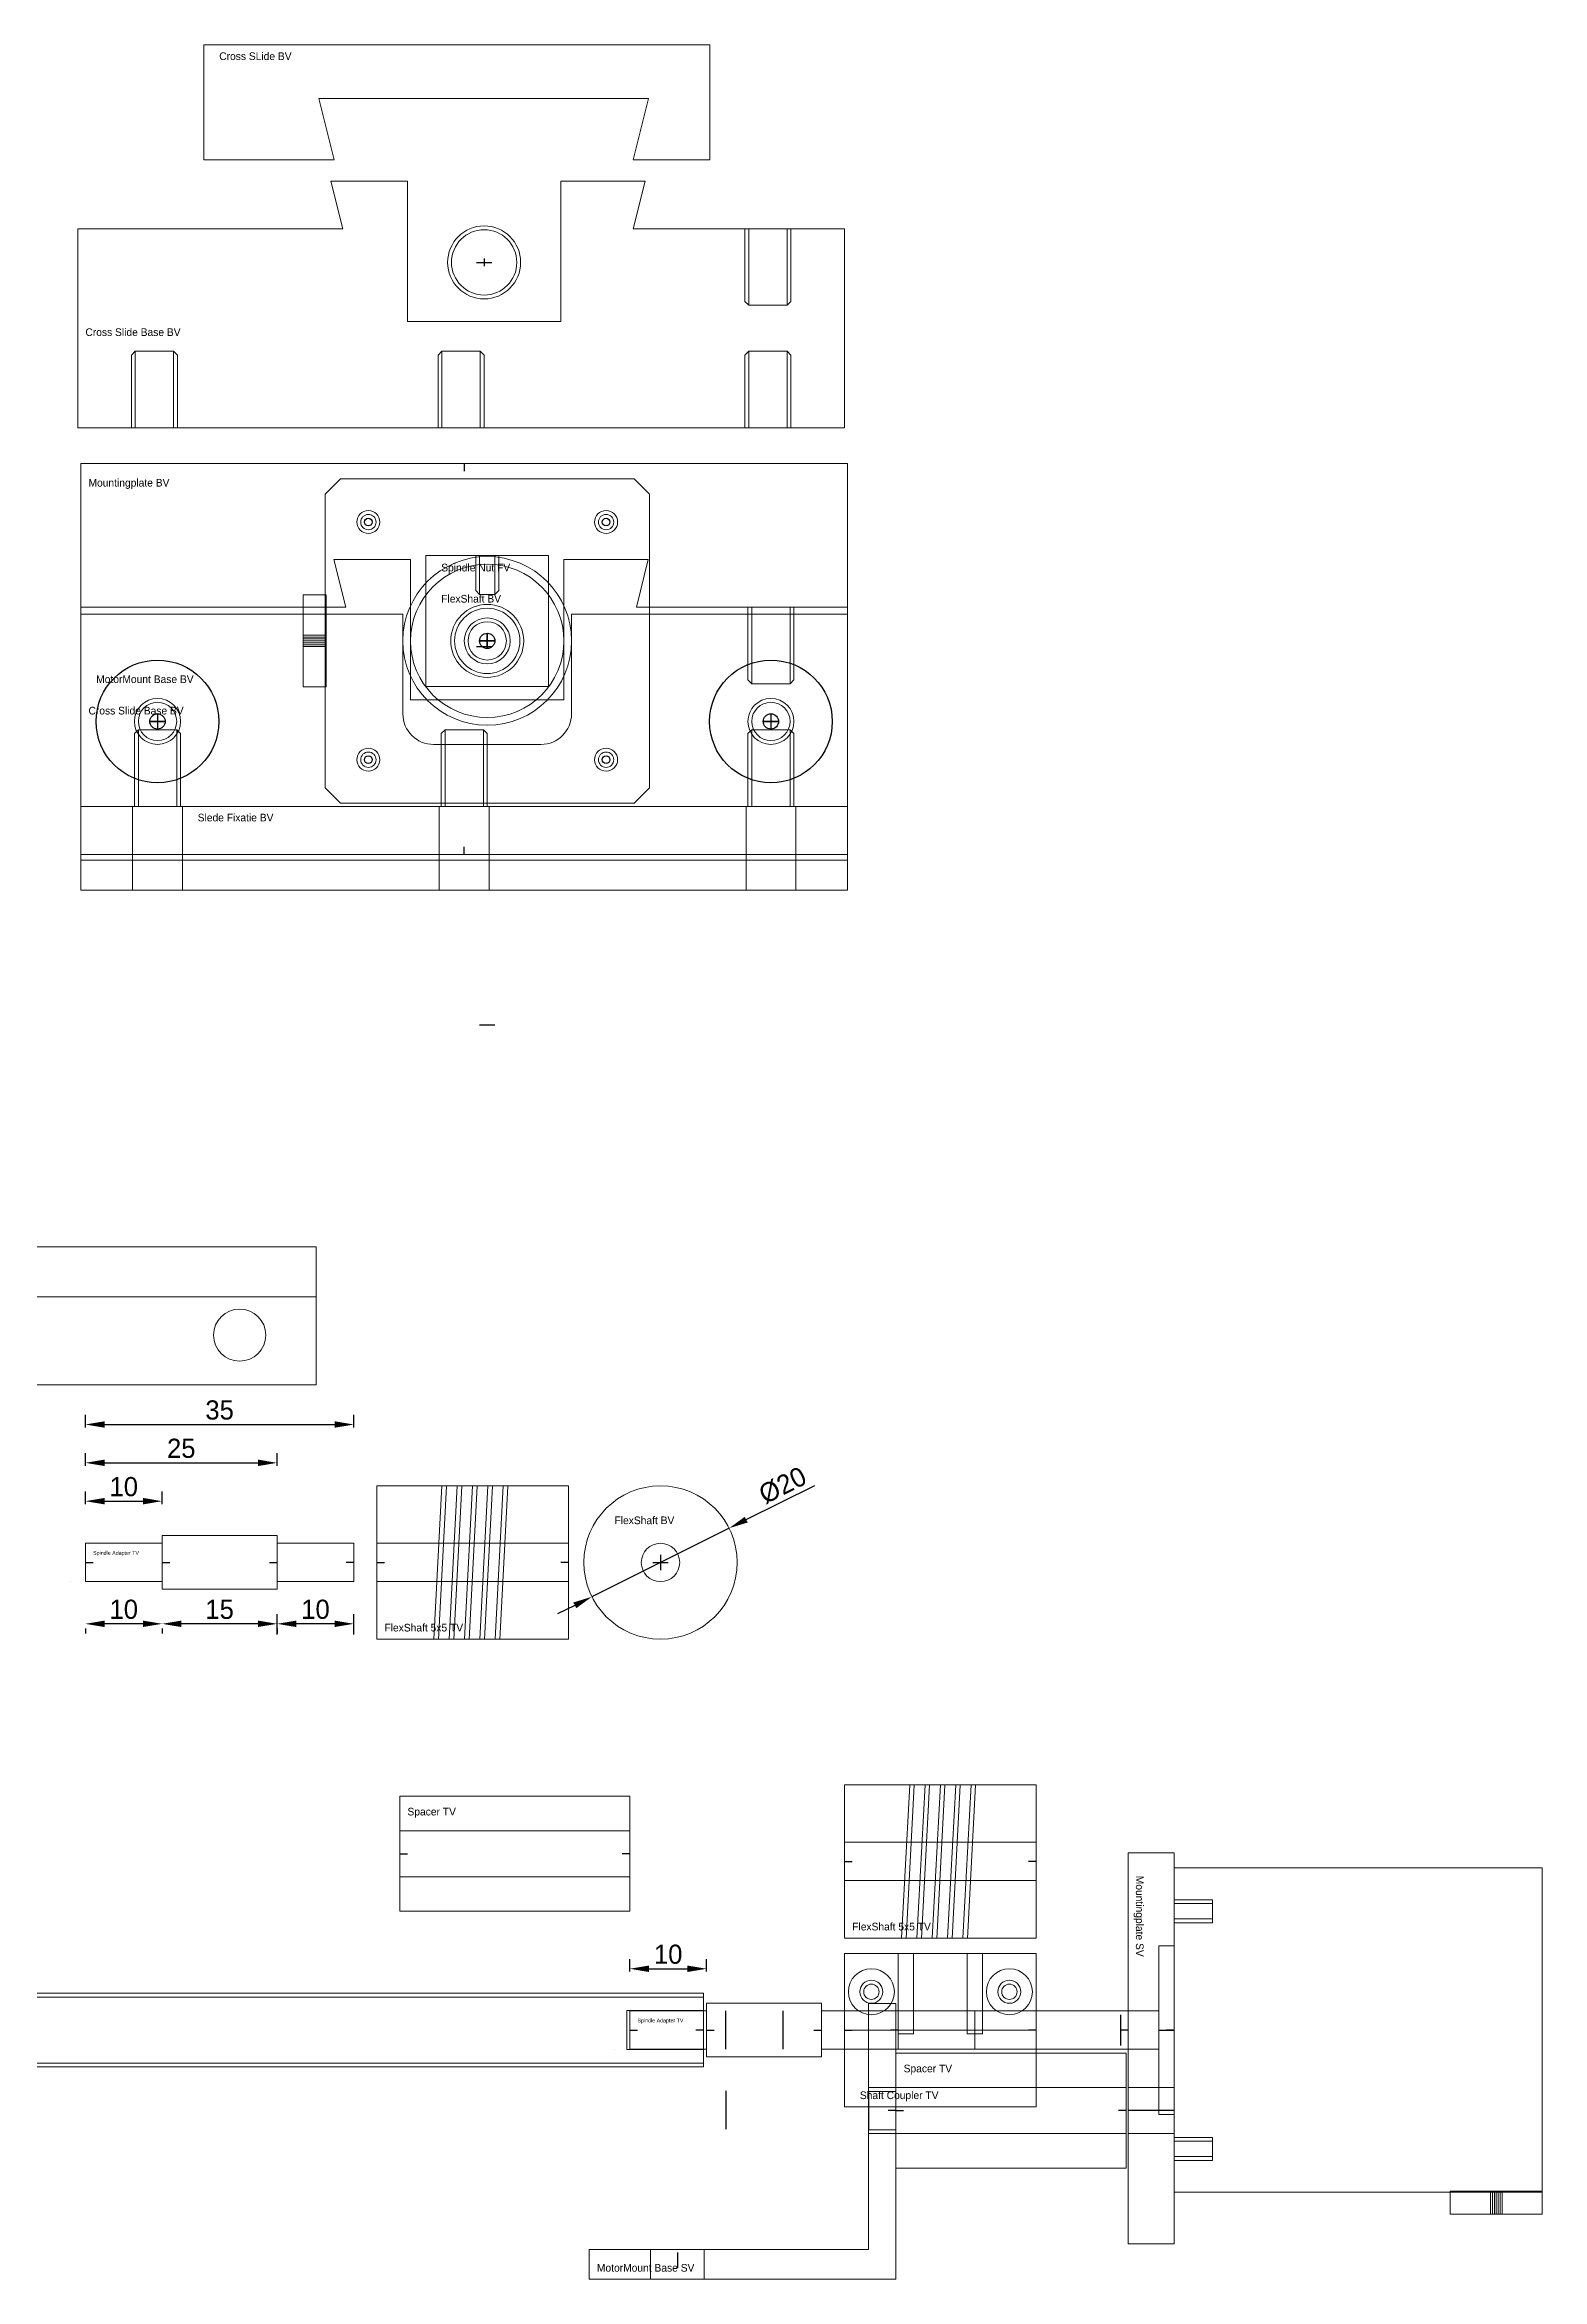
# Model space of a CAD drawing. Header units: millimetres. Extents: x 30 to 736, y 8 to 599.
# Drawn here: x 165.7 to 361, y 8.5 to 300 of the extents above; entities that cross this region are included whole.
import ezdxf

# ---------------------------------------------------------------- set-up
doc = ezdxf.new("R2010")
doc.units = ezdxf.units.MM
doc.linetypes.add('DASHED2', pattern=[9.525, 6.35, -3.175])
for name, color, linetype in [('Dim', 1, 'Continuous'), ('Hulplijn', 3, 'Continuous'), ('Text', 7, 'Continuous')]:
    doc.layers.add(name, color=color, linetype=linetype)
for name, color, linetype, lineweight in [('Inner', 8, 'Continuous', 9), ('Main', 7, 'Continuous', 20), ('Screw', 7, 'Continuous', 20), ('Screw Inner', 8, 'Continuous', 9)]:
    doc.layers.add(name, color=color, linetype=linetype, lineweight=lineweight)
doc.dimstyles.new('ISO-25', dxfattribs={"dimtxt": 2.5, "dimasz": 2.5, "dimexe": 1.25, "dimexo": 0.625, "dimtad": 1, "dimtxsty": 'Standard', "dimcen": 2.5, "dimadec": 0, "dimazin": 0, "dimtfac": 1, "dimtmove": 0, "dimatfit": 3, "dimfxl": 1, "dimarcsym": 0})

# ---------------------------------------------------------------- blocks, each defined once
blk = doc.blocks.new('DWARSSUPPORTAS TV')
at = {"layer": 'Hulplijn'}
for p, q in [((0, 79.61), (0, 78)), ((0, 1), (0, -1)), ((0, -27), (0, -29)), ((0, -142), (0, -141)), ((-2.5, -144.9), (2.5, -144.9)), ((-2.5, -152.4), (2.5, -152.4)), ((2, -196.39), (-2, -196.39)), ((0, -197.39), (0, -196.39))]:
    blk.add_line(p, q, dxfattribs=at)
at = {"layer": 'Inner'}
for p, q in [((-3, 71.61), (3, 71.61)), ((-2.54, -142), (-2.54, -132)), ((-2.54, -132), (2.54, -132)), ((2.54, -142), (2.54, -132))]:
    blk.add_line(p, q, dxfattribs=at)
at = {"layer": 'Main'}
for p, q in [((3.97, 79.61), (-3.97, 79.61)), ((-3.97, 79.61), (-3.97, 66.61)), ((3.97, 66.61), (3.97, 79.61)), ((-3.97, 66.61), (3.97, 66.61)), ((-1.25, 63.36), (-1.25, 57.86)), ((1.25, 63.36), (1.25, 57.86))]:
    blk.add_line(p, q, dxfattribs=at)
for points in [[(-4.975, 34.61), (4.975, 34.61), (4.975, 66.61), (-4.975, 66.61)], [(-5.845, 2.61), (5.845, 2.61), (5.845, 34.61), (-5.845, 34.61)], [(-7.5, 0), (7.5, 0), (7.5, 2.61), (-7.5, 2.61)], [(-4.65, -28), (4.65, -28), (4.65, 0), (-4.65, 0)]]:
    blk.add_lwpolyline(points, close=True, dxfattribs=at)
for centre, start, end in [((0, 63.36), 0, 180), ((0, 57.86), 180, 0)]:
    blk.add_arc(centre, 1.25, start, end, dxfattribs=at)
at = {"layer": 'Screw'}
for p, q in [((4.8, -28), (-4.8, -28)), ((-4.8, -28), (-4.8, -142)), ((-4.3, -28), (-4.3, -142)), ((4.3, -142), (4.3, -28)), ((4.8, -142), (4.8, -28)), ((-4.8, -142), (4.8, -142))]:
    blk.add_line(p, q, dxfattribs=at)
at = {"layer": 'Screw Inner'}
for p, q in [((-3, 79.61), (-3, 71.61)), ((-2.5, 79.61), (-2.5, 71.61)), ((2.5, 79.61), (2.5, 71.61)), ((3, 79.61), (3, 71.61))]:
    blk.add_line(p, q, dxfattribs=at)
at = {"layer": 'Text', "insert": (-2, 55), "char_height": 1, "attachment_point": 1, "rotation": 270}
blk.add_mtext('Cross Slide Spindle TV', dxfattribs=at)
blk = doc.blocks.new('SPINDLE AXIS TV')
at = {"layer": 'Hulplijn'}
for p, q in [((-10, 0), (-9, 0)), ((0, 0), (1, 0)), ((14, 0), (15, 0)), ((25, 0), (24, 0))]:
    blk.add_line(p, q, dxfattribs=at)
at = {"layer": 'Main'}
for p, q in [((0, -3.5), (0, 3.5)), ((15, 3.5), (0, 3.5)), ((15, 3.5), (15, -3.5)), ((0, 2.5), (-10, 2.5)), ((-10, 2.5), (-10, -2.5)), ((15, 2.5), (25, 2.5)), ((25, 2.5), (25, -2.5)), ((-10, -2.5), (0, -2.5)), ((15, -2.5), (25, -2.5)), ((0, -3.5), (15, -3.5))]:
    blk.add_line(p, q, dxfattribs=at)
blk.add_lwpolyline([(0, -2.5), (0, -2.5), (0, -2.5), (0, -2.5)], close=True, dxfattribs=at)
at = {"layer": 'Screw'}
blk.add_lwpolyline([(-12, -2.5), (-12, -2.5), (-12, -2.5), (-12, -2.5)], close=True, dxfattribs=at)
at = {"layer": 'Text', "insert": (-9, 1.5), "char_height": 0.5, "attachment_point": 1}
blk.add_mtext('Spindle Adapter TV', dxfattribs=at)
blk = doc.blocks.new('NEMA 17 STEPPER FV')
at = {"layer": 'Hulplijn'}
blk.add_line((-2, 0), (0, 0), dxfattribs=at)
at = {"layer": 'Main'}
for p, q in [((41.25, -24), (41.25, -21)), ((41.5, -24), (41.5, -21)), ((41.75, -24), (41.75, -21)), ((42, -24), (42, -21)), ((42.25, -24), (42.25, -21)), ((42.5, -24), (42.5, -21)), ((42.75, -24), (42.75, -21))]:
    blk.add_line(p, q, dxfattribs=at)
for points in [[(0, -21.15), (48, -21.15), (48, 21.15), (0, 21.15)], [(-2, -11), (0, -11), (0, 11), (-2, 11)], [(-26, -2.5), (-2, -2.5), (-2, 2.5), (-26, 2.5)], [(36, -21), (48, -21), (48, -24), (36, -24)]]:
    blk.add_lwpolyline(points, close=True, dxfattribs=at)
at = {"layer": 'Screw Inner'}
for p, q in [((0, 17), (5, 17)), ((0, 16.5), (5, 16.5)), ((5, 17), (5, 14)), ((5, 14.5), (0, 14.5)), ((5, 14), (0, 14)), ((0, -14), (5, -14)), ((0, -14.5), (5, -14.5)), ((5, -14), (5, -17)), ((5, -16.5), (0, -16.5)), ((5, -17), (0, -17))]:
    blk.add_line(p, q, dxfattribs=at)
blk = doc.blocks.new('FLEXSHAFT 5X5 TV')
at = {"layer": 'Hulplijn'}
for p, q in [((0, 0), (1, 0)), ((25, 0), (24, 0))]:
    blk.add_line(p, q, dxfattribs=at)
at = {"layer": 'Inner'}
for p, q in [((0, 2.5), (25, 2.5)), ((0, -2.5), (25, -2.5))]:
    blk.add_line(p, q, dxfattribs=at)
at = {"layer": 'Main'}
for p, q in [((0, -10), (0, 10)), ((0, 10), (25, 10)), ((8.5, 10), (7.45, -10)), ((9.1, 9.97), (8.05, -10.03)), ((10.5, 10), (9.45, -10)), ((11.1, 9.97), (10.05, -10.03)), ((12.5, 10), (11.45, -10)), ((13.1, 9.97), (12.05, -10.03)), ((14.5, 10), (13.45, -10)), ((15.1, 9.97), (14.05, -10.03)), ((16.5, 10), (15.45, -10)), ((17.1, 9.97), (16.05, -10.03)), ((25, 10), (25, -10)), ((25, -10), (0, -10))]:
    blk.add_line(p, q, dxfattribs=at)
at = {"layer": 'Text', "insert": (1, -8), "char_height": 1, "attachment_point": 1}
blk.add_mtext('FlexShaft 5x5 TV\\P', dxfattribs=at)
blk = doc.blocks.new('*D106')
at = {"color": 0, "linetype": 'ByBlock', "lineweight": -2}
for p, q in [((171, 109.62), (171, 111.25)), ((181, 109.62), (181, 111.25)), ((173.5, 110), (178.5, 110))]:
    blk.add_line(p, q, dxfattribs=at)
at = {"color": 0, "linetype": 'ByBlock'}
for points in [[(171, 110), (173.5, 109.58), (173.5, 110.42)], [(181, 110), (178.5, 109.58), (178.5, 110.42)]]:
    blk.add_solid(points, dxfattribs=at)
at = {"layer": 'DEFPOINTS', "color": 0, "linetype": 'ByBlock'}
for p in [(171, 109), (181, 109)]:
    blk.add_point(p, dxfattribs=at)
at = {"color": 0, "linetype": 'ByBlock', "lineweight": -2, "insert": (176, 111.88), "char_height": 2.5, "attachment_point": 5}
blk.add_mtext('\\A1;10', dxfattribs=at)
blk = doc.blocks.new('SLEDE GLIDER TV')
at = {"layer": 'Inner'}
blk.add_line((100, -6.5), (0, -6.5), dxfattribs=at)
at = {"layer": 'Main'}
for p, q in [((100, 0), (0, 0)), ((0, 0), (0, -18)), ((100, -18), (100, 0)), ((0, -18), (100, -18))]:
    blk.add_line(p, q, dxfattribs=at)
for centre in [(10, -11.5), (50, -11.5), (90, -11.5)]:
    blk.add_circle(centre, 3.4, dxfattribs=at)
at = {"layer": 'Text', "insert": (2, -16), "char_height": 1, "attachment_point": 1}
blk.add_mtext('Slede Glider TV', dxfattribs=at)
blk = doc.blocks.new('MOTORMOUNT BASE SV')
at = {"layer": 'Hulplijn'}
for p, q in [((17.8, 24.6), (17.8, 19.6)), ((36.4, 24.6), (36.4, 19.6)), ((40, 22), (39, 22)), ((11.5, 3.5), (11.5, 1.5))]:
    blk.add_line(p, q, dxfattribs=at)
at = {"layer": 'Inner'}
for p, q in [((8, 3.9), (8, 0)), ((15, 3.9), (15, 0))]:
    blk.add_line(p, q, dxfattribs=at)
at = {"layer": 'Main'}
for p, q in [((36.4, 36), (36.4, 3.9)), ((36.4, 36), (40, 36)), ((40, 36), (40, 0)), ((0, 3.9), (0, 0)), ((0, 3.9), (36.4, 3.9)), ((0, 0), (40, 0))]:
    blk.add_line(p, q, dxfattribs=at)
at = {"layer": 'Screw Inner'}
for p, q in [((36.4, 25), (40, 25)), ((36.4, 24.5), (40, 24.5)), ((36.4, 19.5), (40, 19.5)), ((36.4, 19), (40, 19))]:
    blk.add_line(p, q, dxfattribs=at)
at = {"layer": 'Text', "insert": (1, 2), "char_height": 1, "attachment_point": 1}
blk.add_mtext('MotorMount Base SV', dxfattribs=at)
blk = doc.blocks.new('FlexShaft BV')
at = {"layer": 'Hulplijn'}
for p, q in [((-1, 0), (1, 0)), ((0, 1), (0, -1))]:
    blk.add_line(p, q, dxfattribs=at)
at = {"layer": 'Main'}
for radius in [10, 2.5]:
    blk.add_circle((0, 0), radius, dxfattribs=at)
at = {"layer": 'Text', "insert": (-6, 6), "char_height": 1, "attachment_point": 1}
blk.add_mtext('FlexShaft BV', dxfattribs=at)
blk = doc.blocks.new('AFSTANDSBUS TV')
at = {"layer": 'Hulplijn'}
for p, q in [((0, 0), (1, 0)), ((30, 0), (29, 0))]:
    blk.add_line(p, q, dxfattribs=at)
at = {"layer": 'Inner'}
for p, q in [((0, 3), (30, 3)), ((0, -3), (30, -3))]:
    blk.add_line(p, q, dxfattribs=at)
at = {"layer": 'Main'}
for p, q in [((30, 7.5), (0, 7.5)), ((0, 7.5), (0, -7.5)), ((30, -7.5), (30, 7.5)), ((0, -7.5), (30, -7.5))]:
    blk.add_line(p, q, dxfattribs=at)
at = {"layer": 'Text', "insert": (1, 6), "char_height": 1, "attachment_point": 1}
blk.add_mtext('Spacer TV', dxfattribs=at)
blk = doc.blocks.new('MOUNTINGPLATE SV')
at = {"layer": 'Hulplijn'}
for p, q in [((6, 27.87), (5, 27.87)), ((6, 17.36), (0, 17.36))]:
    blk.add_line(p, q, dxfattribs=at)
at = {"layer": 'Inner'}
for p, q in [((6, 38.87), (4, 38.87)), ((4, 38.87), (4, 16.87)), ((6, 20.36), (0, 20.36)), ((4, 16.87), (6, 16.87)), ((6, 14.36), (0, 14.36))]:
    blk.add_line(p, q, dxfattribs=at)
at = {"layer": 'Main'}
for p, q in [((0, 0), (0, 51)), ((0, 51), (6, 51)), ((6, 51), (6, 0)), ((6, 0), (0, 0))]:
    blk.add_line(p, q, dxfattribs=at)
at = {"layer": 'Text', "insert": (2, 48), "char_height": 1, "attachment_point": 1, "rotation": 270}
blk.add_mtext('Mountingplate SV', dxfattribs=at)
blk = doc.blocks.new('NEMA 17 STEPPER TV')
at = {"layer": 'Main'}
for p, q in [((-0.75, -24), (-0.75, -21)), ((-0.5, -24), (-0.5, -21)), ((-0.25, -24), (-0.25, -21)), ((0, -24), (0, -21)), ((0.25, -24), (0.25, -21)), ((0.5, -24), (0.5, -21)), ((0.75, -24), (0.75, -21))]:
    blk.add_line(p, q, dxfattribs=at)
for points in [[(-19.15, -21.15), (19.15, -21.15), (21.15, -19.15), (21.15, 19.15), (19.15, 21.15), (-19.15, 21.15), (-21.15, 19.15), (-21.15, -19.15)], [(-6, -21), (6, -21), (6, -24), (-6, -24)]]:
    blk.add_lwpolyline(points, close=True, dxfattribs=at)
for radius in [11, 2.5]:
    blk.add_circle((0, 0), radius, dxfattribs=at)
at = {"layer": 'Screw'}
for centre, radius in [((-15.5, 15.5), 1.5), ((-15.5, 15.5), 1.5), ((-15.5, 15.5), 1), ((-15.5, 15.5), 1), ((15.5, 15.5), 1.5), ((15.5, 15.5), 1.5), ((15.5, 15.5), 1), ((15.5, 15.5), 1), ((-15.5, -15.5), 1.5), ((-15.5, -15.5), 1), ((15.5, -15.5), 1.5), ((15.5, -15.5), 1)]:
    blk.add_circle(centre, radius, dxfattribs=at)
blk = doc.blocks.new('MOTORMOUNT BASE BV')
at = {"layer": 'Hulplijn'}
for p, q in [((53, 15.51), (53, 13.51)), ((54, 14.51), (52, 14.51)), ((9, 4), (11, 4)), ((10, 5), (10, 3)), ((89, 4), (91, 4)), ((90, 5), (90, 3))]:
    blk.add_line(p, q, dxfattribs=at)
for centre, radius in [((53, 14.51), 1), ((10, 4), 8), ((90, 4), 8)]:
    blk.add_circle(centre, radius, dxfattribs=at)
at = {"layer": 'Inner'}
for p, q in [((100, -14.09), (0, -14.09)), ((6.75, -14.09), (6.75, -18)), ((13.25, -14.09), (13.25, -18)), ((46.75, -14.09), (46.75, -18)), ((53.25, -14.09), (53.25, -18)), ((86.75, -14.09), (86.75, -18)), ((93.25, -14.09), (93.25, -18))]:
    blk.add_line(p, q, dxfattribs=at)
at = {"layer": 'Main'}
for p, q in [((0, -18), (0, 18)), ((42, 18), (0, 18)), ((42, 18), (42, 5)), ((64, 5), (64, 18)), ((100, 18), (64, 18)), ((100, 18), (100, -18)), ((46, 1), (60, 1)), ((100, -18), (0, -18))]:
    blk.add_line(p, q, dxfattribs=at)
for centre, start, end in [((46, 5), 180, 270), ((60, 5), 270, 0)]:
    blk.add_arc(centre, 4, start, end, dxfattribs=at)
at = {"layer": 'Screw'}
for centre, radius in [((10, 4), 3), ((10, 4), 2.5), ((90, 4), 3), ((90, 4), 2.5)]:
    blk.add_circle(centre, radius, dxfattribs=at)
at = {"layer": 'Text', "insert": (2, 9), "char_height": 1, "attachment_point": 7}
blk.add_mtext('MotorMount Base BV', dxfattribs=at)
blk = doc.blocks.new('SLEDE FIXATIE BV')
at = {"layer": 'Inner'}
for p, q in [((-46.25, -34), (-46.25, -41)), ((-39.75, -34), (-39.75, -41)), ((-6.25, -34), (-6.25, -41)), ((0.25, -34), (0.25, -41)), ((33.75, -34), (33.75, -41)), ((40.25, -34), (40.25, -41))]:
    blk.add_line(p, q, dxfattribs=at)
at = {"layer": 'Main'}
for p, q in [((-53, -34), (-53, -41)), ((-53, -34), (47, -34)), ((47, -34), (47, -41)), ((-53, -41), (47, -41))]:
    blk.add_line(p, q, dxfattribs=at)
at = {"layer": 'Text', "insert": (-37.76, -34.95), "char_height": 1, "attachment_point": 1}
blk.add_mtext('Slede Fixatie BV', dxfattribs=at)
blk = doc.blocks.new('DWARSSUPPORT BV')
at = {"layer": 'DEFPOINTS', "color": 0, "linetype": 'ByBlock'}
for p in [(-21, -2), (-10, -1), (10, -1), (-21, -8)]:
    blk.add_point(p, dxfattribs=at)
at = {"layer": 'Hulplijn'}
for p, q in [((-1, -12.4), (1, -12.4)), ((0, -11.9), (0, -12.9)), ((-1, -62.5), (1, -62.5))]:
    blk.add_line(p, q, dxfattribs=at)
at = {"layer": 'Main'}
for p, q in [((-10, -1.8), (-20, -1.8)), ((-20, -1.8), (-18.45, -8)), ((-10, -1.8), (-10, -8)), ((10, -1.8), (10, -8)), ((10, -1.8), (21, -1.8)), ((21, -1.8), (19.45, -8)), ((-53, -8), (-53, -34)), ((-53, -8), (-18.45, -8)), ((-10, -8), (-10, -20.1)), ((10, -8), (10, -20.1)), ((47, -8), (19.45, -8)), ((47, -8), (47, -34)), ((-10, -20.1), (10, -20.1)), ((-53, -34), (47, -34))]:
    blk.add_line(p, q, dxfattribs=at)
at = {"layer": 'Screw'}
for radius in [4.76, 4.26]:
    blk.add_circle((0, -12.4), radius, dxfattribs=at)
at = {"layer": 'Screw Inner'}
for p, q in [((34, -8), (34, -17.5)), ((34.5, -8), (34.5, -18)), ((39.5, -18), (39.5, -8)), ((40, -17.5), (40, -8)), ((34, -17.5), (34.5, -18)), ((34.5, -18), (39.5, -18)), ((40, -17.5), (39.5, -18)), ((-46, -24.5), (-45.5, -24)), ((-46, -34), (-46, -24.5)), ((-45.5, -24), (-40.5, -24)), ((-45.5, -34), (-45.5, -24)), ((-40.5, -24), (-40.5, -34)), ((-40, -24.5), (-40.5, -24)), ((-40, -24.5), (-40, -34)), ((-6, -24.5), (-5.5, -24)), ((-6, -34), (-6, -24.5)), ((-5.5, -24), (-0.5, -24)), ((-5.5, -34), (-5.5, -24)), ((-0.5, -24), (-0.5, -34)), ((0, -24.5), (-0.5, -24)), ((0, -24.5), (0, -34)), ((34, -24.5), (34.5, -24)), ((34, -34), (34, -24.5)), ((34.5, -24), (39.5, -24)), ((34.5, -34), (34.5, -24)), ((39.5, -24), (39.5, -34)), ((40, -24.5), (39.5, -24)), ((40, -24.5), (40, -34))]:
    blk.add_line(p, q, dxfattribs=at)
at = {"layer": 'Text', "insert": (-52, -21), "char_height": 1, "attachment_point": 1}
blk.add_mtext('Cross Slide Base BV', dxfattribs=at)
blk = doc.blocks.new('DWARSSUPPORT SLEDE BV')
at = {"layer": 'Main'}
for p, q in [((-36, -2.3), (-36, 12.7)), ((-36, 12.7), (30, 12.7)), ((30, 12.7), (30, -2.3)), ((-21, 5.7), (22, 5.7)), ((-21, 5.7), (-19, -2.3)), ((22, 5.7), (20, -2.3)), ((-36, -2.3), (-19, -2.3)), ((20, -2.3), (30, -2.3))]:
    blk.add_line(p, q, dxfattribs=at)
at = {"layer": 'Text', "insert": (-34, 11.7), "char_height": 1, "attachment_point": 1}
blk.add_mtext('Cross SLide BV', dxfattribs=at)
blk = doc.blocks.new('MOUNTINGPLATE BV')
at = {"layer": 'Hulplijn'}
for p, q in [((50, 51), (50, 50)), ((52, 27.87), (54, 27.87)), ((53, 26.87), (53, 28.87)), ((10, 18.36), (10, 16.36)), ((90, 18.36), (90, 16.36)), ((11, 17.36), (9, 17.36)), ((91, 17.36), (89, 17.36)), ((50, 0), (50, 1))]:
    blk.add_line(p, q, dxfattribs=at)
for centre, radius in [((37.5, 43.37), 0.5), ((68.5, 43.37), 0.5), ((53, 27.87), 1), ((10, 17.36), 8), ((90, 17.36), 8), ((10, 17.36), 1), ((90, 17.36), 1), ((90, 17.36), 1), ((37.5, 12.37), 0.5), ((68.5, 12.37), 0.5)]:
    blk.add_circle(centre, radius, dxfattribs=at)
at = {"layer": 'Main'}
for p, q in [((0, 0), (0, 51)), ((0, 51), (100, 51)), ((100, 51), (100, 0)), ((100, 0), (0, 0))]:
    blk.add_line(p, q, dxfattribs=at)
for centre, radius in [((37.5, 43.37), 1.5), ((68.5, 43.37), 1.5), ((53, 27.87), 11), ((53, 27.87), 3), ((10, 17.36), 3), ((90, 17.36), 3), ((37.5, 12.37), 1.5), ((68.5, 12.37), 1.5)]:
    blk.add_circle(centre, radius, dxfattribs=at)
at = {"layer": 'Text', "insert": (1, 49), "char_height": 1, "attachment_point": 1}
blk.add_mtext('Mountingplate BV', dxfattribs=at)
blk = doc.blocks.new('SPINDLE NUT FV')
at = {"layer": 'Hulplijn'}
for p, q in [((-1, -10.83), (1, -10.83)), ((0, -11.83), (0, -9.83))]:
    blk.add_line(p, q, dxfattribs=at)
at = {"layer": 'Main'}
for p, q in [((-8, 0.3), (-8, -16.77)), ((8, 0.3), (-8, 0.3)), ((8, -16.77), (8, 0.3)), ((-8, -16.77), (8, -16.77))]:
    blk.add_line(p, q, dxfattribs=at)
for radius in [4.76, 4.26]:
    blk.add_circle((0, -10.83), radius, dxfattribs=at)
at = {"layer": 'Screw Inner'}
for p, q in [((-1.5, 0.3), (-1.5, -4.27)), ((-1, 0.3), (-1, -4.77)), ((1, 0.3), (1, -4.77)), ((1.5, 0.3), (1.5, -4.27)), ((-1, -4.77), (-1.5, -4.27)), ((-1, -4.77), (1, -4.77)), ((1, -4.77), (1.5, -4.27))]:
    blk.add_line(p, q, dxfattribs=at)
at = {"layer": 'Text', "insert": (-6, -0.77), "char_height": 1, "attachment_point": 1}
blk.add_mtext('Spindle Nut FV', dxfattribs=at)
blk = doc.blocks.new('*D107')
at = {"color": 0, "linetype": 'ByBlock', "lineweight": -2}
for p, q in [((257.18, 107.59), (266.12, 112.06)), ((254.94, 106.47), (237.06, 97.53)), ((234.82, 96.41), (232.58, 95.29))]:
    blk.add_line(p, q, dxfattribs=at)
at = {"color": 0, "linetype": 'ByBlock'}
for points in [[(254.94, 106.47), (257.37, 107.22), (256.99, 107.96)], [(237.06, 97.53), (235.01, 96.04), (234.63, 96.78)]]:
    blk.add_solid(points, dxfattribs=at)
at = {"layer": 'DEFPOINTS', "color": 0, "linetype": 'ByBlock'}
for p in [(254.94, 106.47), (237.06, 97.53)]:
    blk.add_point(p, dxfattribs=at)
at = {"color": 0, "linetype": 'ByBlock', "lineweight": -2, "insert": (261.93, 112.06), "char_height": 2.5, "attachment_point": 5, "rotation": 26.5651}
blk.add_mtext('\\A1;%%c20', dxfattribs=at)
blk = doc.blocks.new('*D108')
at = {"color": 0, "linetype": 'ByBlock', "lineweight": -2}
for p, q in [((242, 48.63), (242, 50.25)), ((252, 48.63), (252, 50.25)), ((244.5, 49), (249.5, 49))]:
    blk.add_line(p, q, dxfattribs=at)
at = {"color": 0, "linetype": 'ByBlock'}
for points in [[(242, 49), (244.5, 48.58), (244.5, 49.42)], [(252, 49), (249.5, 48.58), (249.5, 49.42)]]:
    blk.add_solid(points, dxfattribs=at)
at = {"layer": 'DEFPOINTS', "color": 0, "linetype": 'ByBlock'}
for p in [(242, 48), (252, 48)]:
    blk.add_point(p, dxfattribs=at)
at = {"color": 0, "linetype": 'ByBlock', "lineweight": -2, "insert": (247, 50.88), "char_height": 2.5, "attachment_point": 5}
blk.add_mtext('\\A1;10', dxfattribs=at)
blk = doc.blocks.new('*D109')
at = {"color": 0, "linetype": 'ByBlock', "lineweight": -2}
for p, q in [((171, 114.62), (171, 116.25)), ((173.5, 115), (193.5, 115)), ((196, 114.62), (196, 116.25))]:
    blk.add_line(p, q, dxfattribs=at)
at = {"color": 0, "linetype": 'ByBlock'}
for points in [[(171, 115), (173.5, 114.58), (173.5, 115.42)], [(196, 115), (193.5, 114.58), (193.5, 115.42)]]:
    blk.add_solid(points, dxfattribs=at)
at = {"layer": 'DEFPOINTS', "color": 0, "linetype": 'ByBlock'}
for p in [(171, 114), (196, 114)]:
    blk.add_point(p, dxfattribs=at)
at = {"color": 0, "linetype": 'ByBlock', "lineweight": -2, "insert": (183.5, 116.88), "char_height": 2.5, "attachment_point": 5}
blk.add_mtext('\\A1;25', dxfattribs=at)
blk = doc.blocks.new('*D110')
at = {"color": 0, "linetype": 'ByBlock', "lineweight": -2}
for p, q in [((171, 119.62), (171, 121.25)), ((173.5, 120), (203.5, 120)), ((206, 119.62), (206, 121.25))]:
    blk.add_line(p, q, dxfattribs=at)
at = {"color": 0, "linetype": 'ByBlock'}
for points in [[(171, 120), (173.5, 119.58), (173.5, 120.42)], [(206, 120), (203.5, 119.58), (203.5, 120.42)]]:
    blk.add_solid(points, dxfattribs=at)
at = {"layer": 'DEFPOINTS', "color": 0, "linetype": 'ByBlock'}
for p in [(171, 119), (206, 119)]:
    blk.add_point(p, dxfattribs=at)
at = {"color": 0, "linetype": 'ByBlock', "lineweight": -2, "insert": (188.5, 121.88), "char_height": 2.5, "attachment_point": 5}
blk.add_mtext('\\A1;35', dxfattribs=at)
blk = doc.blocks.new('*D111')
at = {"color": 0, "linetype": 'ByBlock', "lineweight": -2}
for p, q in [((196, 92.62), (196, 95.25)), ((203.5, 94), (198.5, 94)), ((206, 92.62), (206, 95.25))]:
    blk.add_line(p, q, dxfattribs=at)
at = {"color": 0, "linetype": 'ByBlock'}
for points in [[(196, 94), (198.5, 94.42), (198.5, 93.58)], [(206, 94), (203.5, 94.42), (203.5, 93.58)]]:
    blk.add_solid(points, dxfattribs=at)
at = {"layer": 'DEFPOINTS', "color": 0, "linetype": 'ByBlock'}
for p in [(196, 92), (206, 92)]:
    blk.add_point(p, dxfattribs=at)
at = {"color": 0, "linetype": 'ByBlock', "lineweight": -2, "insert": (201, 95.88), "char_height": 2.5, "attachment_point": 5}
blk.add_mtext('\\A1;10', dxfattribs=at)
blk = doc.blocks.new('*D112')
at = {"color": 0, "linetype": 'ByBlock', "lineweight": -2}
for p, q in [((181, 93.38), (181, 92.75)), ((193.5, 94), (183.5, 94)), ((196, 93.38), (196, 92.75))]:
    blk.add_line(p, q, dxfattribs=at)
at = {"color": 0, "linetype": 'ByBlock'}
for points in [[(181, 94), (183.5, 94.42), (183.5, 93.58)], [(196, 94), (193.5, 94.42), (193.5, 93.58)]]:
    blk.add_solid(points, dxfattribs=at)
at = {"layer": 'DEFPOINTS', "color": 0, "linetype": 'ByBlock'}
for p in [(181, 94), (196, 94)]:
    blk.add_point(p, dxfattribs=at)
at = {"color": 0, "linetype": 'ByBlock', "lineweight": -2, "insert": (188.5, 95.88), "char_height": 2.5, "attachment_point": 5}
blk.add_mtext('\\A1;15', dxfattribs=at)
blk = doc.blocks.new('*D113')
at = {"color": 0, "linetype": 'ByBlock', "lineweight": -2}
for p, q in [((171, 93.38), (171, 92.75)), ((178.5, 94), (173.5, 94)), ((181, 93.38), (181, 92.75))]:
    blk.add_line(p, q, dxfattribs=at)
at = {"color": 0, "linetype": 'ByBlock'}
for points in [[(171, 94), (173.5, 94.42), (173.5, 93.58)], [(181, 94), (178.5, 94.42), (178.5, 93.58)]]:
    blk.add_solid(points, dxfattribs=at)
at = {"layer": 'DEFPOINTS', "color": 0, "linetype": 'ByBlock'}
for p in [(171, 94), (181, 94)]:
    blk.add_point(p, dxfattribs=at)
at = {"color": 0, "linetype": 'ByBlock', "lineweight": -2, "insert": (176, 95.88), "char_height": 2.5, "attachment_point": 5}
blk.add_mtext('\\A1;10', dxfattribs=at)
blk = doc.blocks.new('Shaft Coupler TV')
at = {"layer": 'Hulplijn'}
for p, q in [((0, 0), (1, 0)), ((25, 0), (24, 0))]:
    blk.add_line(p, q, dxfattribs=at)
at = {"layer": 'Inner'}
for p, q in [((0, 2.5), (25, 2.5)), ((0, 0), (25, 0)), ((0, -2.5), (25, -2.5))]:
    blk.add_line(p, q, dxfattribs=at)
at = {"layer": 'Main'}
for p, q in [((7, 10), (7, -0.5)), ((9, -0.5), (9, 10)), ((16, -0.5), (16, 10)), ((18, 10), (18, -0.5)), ((7, -0.5), (9, -0.5)), ((18, -0.5), (16, -0.5))]:
    blk.add_line(p, q, dxfattribs=at)
blk.add_lwpolyline([(0, -10), (25, -10), (25, 10), (0, 10)], close=True, dxfattribs=at)
for centre, radius in [((3.5, 5), 3), ((3.5, 5), 1.5), ((21.5, 5), 3), ((21.5, 5), 1.5)]:
    blk.add_circle(centre, radius, dxfattribs=at)
at = {"layer": 'Screw Inner'}
for centre in [(3.5, 5), (21.5, 5)]:
    blk.add_circle(centre, 1, dxfattribs=at)
at = {"layer": 'Text', "insert": (2, -8), "char_height": 1, "attachment_point": 1}
blk.add_mtext('Shaft Coupler TV', dxfattribs=at)

msp = doc.modelspace()

# ---------------------------------------------------------------- block references
at = {"layer": 'Dim', "linetype": 'DASHED2'}
for name, p in [('DWARSSUPPORT BV', (223, 284)), ('DWARSSUPPORT BV', (223.401, 234.626)), ('SLEDE FIXATIE BV', (223.401, 234.626))]:
    msp.add_blockref(name, p, dxfattribs=at)
at = {"layer": 'Dim'}
for name, p in [('MOTORMOUNT BASE BV', (170.401, 207.716)), ('SLEDE GLIDER TV', (101.114, 143.162))]:
    msp.add_blockref(name, p, dxfattribs=at)
at = {"layer": 'Hulplijn'}
for name, p in [('DWARSSUPPORT SLEDE BV', (222.45, 287.3)), ('MOUNTINGPLATE BV', (170.401, 194.356)), ('SPINDLE NUT FV', (223.401, 233.056)), ('SPINDLE AXIS TV', (181, 102)), ('AFSTANDSBUS TV', (212, 64)), ('NEMA 17 STEPPER FV', (313, 41)), ('SPINDLE AXIS TV', (252, 41)), ('AFSTANDSBUS TV', (276.71, 30.49))]:
    msp.add_blockref(name, p, dxfattribs=at)
at = {"layer": 'Hulplijn', "rotation": 90}
msp.add_blockref('DWARSSUPPORTAS TV', (109.61, 41), dxfattribs=at)
at = {"layer": 'Inner', "rotation": -90.00000000000001}
msp.add_blockref('NEMA 17 STEPPER TV', (223.401, 222.226), dxfattribs=at)
at = {"layer": 'Inner'}
msp.add_blockref('MOUNTINGPLATE SV', (307, 13.13), dxfattribs=at)
at = {"layer": 'Main'}
for name, p in [('FlexShaft BV', (223.401, 222.226)), ('FLEXSHAFT 5X5 TV', (209, 102)), ('FlexShaft BV', (246, 102)), ('FLEXSHAFT 5X5 TV', (270, 63)), ('Shaft Coupler TV', (270, 41)), ('MOTORMOUNT BASE SV', (236.71, 8.49))]:
    msp.add_blockref(name, p, dxfattribs=at)

# ---------------------------------------------------------------- dimensions: what is measured, and where the dimension line sits
at = {"layer": 'Dim'}
for base, p1, p2, picture, middle in [((206, 120), (171, 119), (206, 119), '*D110', (188.5, 121.875)), ((196, 115), (171, 114), (196, 114), '*D109', (183.5, 116.875)), ((181, 110), (171, 109), (181, 109), '*D106', (176, 111.875)), ((171, 94), (181, 94), (171, 94), '*D113', (176, 95.875)), ((181, 94), (196, 94), (181, 94), '*D112', (188.5, 95.875)), ((196, 94), (206, 92), (196, 92), '*D111', (201, 95.875))]:
    dim = msp.add_linear_dim(base=base, p1=p1, p2=p2, dimstyle='ISO-25', dxfattribs=at)
    dim.commit()
    dim.dimension.update_dxf_attribs({"geometry": picture, "text_midpoint": middle})
dim = msp.add_diameter_dim_2p(p1=(237.056, 97.528), p2=(254.944, 106.472), dimstyle='ISO-25', dxfattribs=at)
dim.commit()
dim.dimension.update_dxf_attribs({"geometry": '*D107', "text_midpoint": (261.932, 112.062)})
at = {"layer": 'Main'}
dim = msp.add_linear_dim(base=(252, 49), p1=(242, 48), p2=(252, 48), dimstyle='ISO-25', dxfattribs=at)
dim.commit()
dim.dimension.update_dxf_attribs({"geometry": '*D108', "text_midpoint": (247, 50.875)})

doc.saveas('drawing.dxf')
